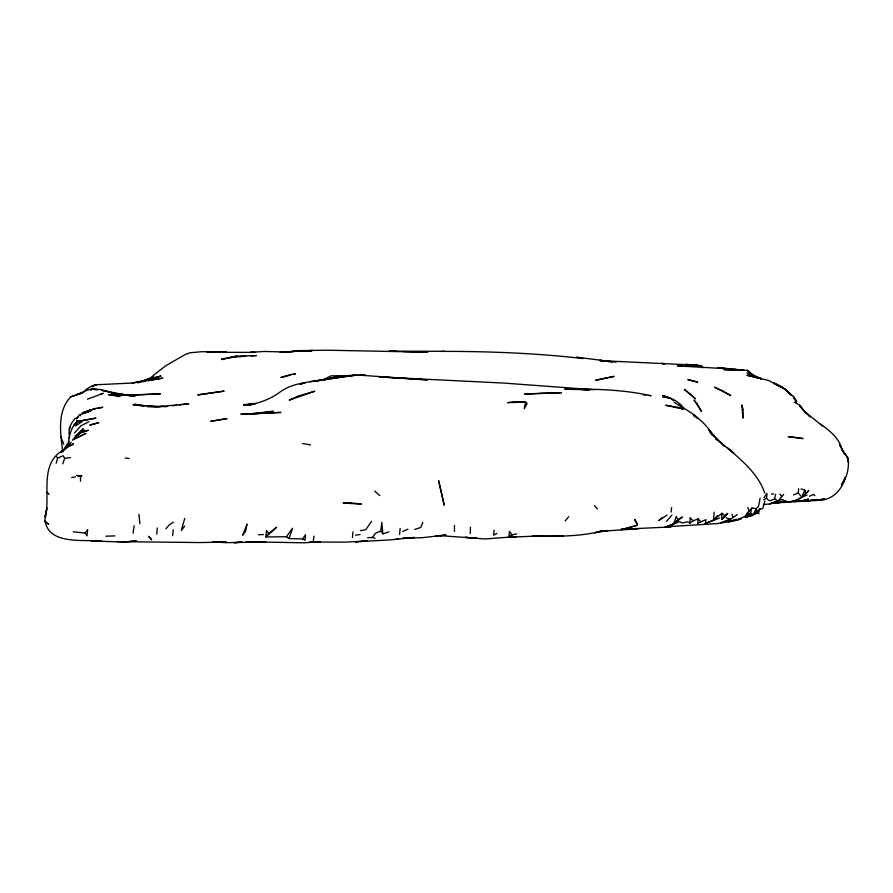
<?xml version="1.0" encoding="UTF-8"?>
<svg xmlns="http://www.w3.org/2000/svg" width="893" height="893" viewBox="0 0 893 893"><rect width="100%" height="100%" fill="white"/><g stroke="black" fill="none" stroke-linecap="round" stroke-linejoin="round"><path stroke-width="1.34" d="M69.308 438.296L69.408 432.971L69.42 434.009C68.058 427.97 71.63 422.623 75.258 418.17M470.276 533.523L470.421 527.25M638.093 528.957L621.204 529.292L669.683 526.993L677.977 519.704L682.297 517.025L673.78 523.867L665.486 527.037L679.785 521.635L682.018 522.985L687.755 521.847L689.932 523.052L690.133 517.639L693.068 520.876L698.125 518.866L700.771 521.825L705.995 519.659L705.269 523.51L719.579 518.029M721.656 519.514L721.957 513.241L724.993 515.953L727.695 513.386L721.656 519.514L724.993 515.953M698.125 518.866L697.701 523.465L700.771 521.825M714.154 512.191L713.429 520.173L705.269 523.51M800.63 495.782L798.253 493.025L798.666 488.717M129.742 541.225L136.651 541.08L124.83 542.051L91.041 540.979L101.489 541.002C82.915 539.372 47.407 545.31 44.918 519.38C51.347 496.307 38.008 463.4 63.972 449.771L60.88 452.249M156.721 534.159L157.324 527.93M172.662 535.633L173.231 529.783M352.422 537.385L352.958 531.871M399.562 534.427L400.153 528.388M494.097 530.129L493.595 535.186L496.854 533.512M775.649 494.287L774.588 498.964L770.279 500.783L768.348 500.203L766.54 498.104L767.009 493.438L763.928 497.714M671.156 512.113L671.614 507.592M68.236 444.848C68.962 436.454 70.77 427.513 77.155 421.507L95.73 418.147L77.155 421.507L73.46 425.816M68.415 443.564L68.739 440.986L68.426 443.386M382.863 533.88L380.753 531.011L381.836 522.327L382.863 533.88L388.913 531.927M313.309 541.024L314.035 536.124M133.046 533.244L134.173 525.709M760.11 498.194L758.447 506.632L756.159 508.608L753.536 514.468L745.443 517.56L751.951 514.055L750.6 512.95C743.635 517.014 737.183 521.289 728.677 521.769L736.825 519.313L728.666 521.847L720.751 522.93L730.541 519.257L737.328 514.547M750.6 512.95L751.85 508.039L756.159 508.608L756.862 511.689L753.536 514.468L745.253 517.036M184.751 518.409L181.279 530.565L184.739 526.055M56.181 463.21L57.665 458.042L63.124 455.765L64.676 458.321L62.789 463.858M302.649 538.925L305.54 534.684L304.993 540.187L302.649 538.925L289.031 538.579L292.569 528.243L286.407 536.76L265.891 536.927L266.505 530.565L268.748 533.355L265.891 536.927L276.663 527.25L268.748 533.355M673.78 523.867L676.325 516.511L677.977 519.704M756.862 511.689L759.932 508.977L753.536 514.468L758.313 513.107L759.932 508.977L762.722 508.653L764.866 501.051M422.813 522.416L420.759 527.462L414.732 529.46M69.33 428.852L70.179 426.977L69.33 428.841M801.066 488.951L804.839 490.101L801.49 497.479C793.285 503.139 782.994 502.379 773.528 502.748M77.602 422.043L75.738 425.961L81.922 421.686L77.602 422.043L76.686 420.547M63.068 450.853L67.288 443.966M371.611 521.322L365.717 529.672L360.437 530.654M85.148 533.065L87.648 529.538L87.023 535.9L85.148 533.065L73.304 531.815M367.57 537.698L372.403 537.463L375.585 533.244L380.753 531.011M565.236 520.932L568.662 516.723M70.826 396.816L82.536 392.831L70.826 396.816C56.616 411.617 60.579 433.674 62.767 452.048M751.85 508.039L746.146 515.015L749.171 510.684L747.754 507.637M83.708 392.384L86.364 389.192L92.225 385.854L96.243 384.76L130.311 383.142L162.727 378.141L148.004 380.775M763.415 504.534L769.487 504.009L778.138 501.006L783.652 494.387M75.425 436.777L72.523 440.171L85.929 433.384L76.385 437.838M666.513 521.345L671.927 515.049M717.392 515.596L713.429 520.173L721.957 513.241M150.895 378.163L153.228 375.473L165.774 365.75L185.599 354.298L190.187 352.768L202.019 351.686L226.387 352.11L215.492 352.277M165.886 528.768L169.335 524.816L173.521 522.193M74.454 433.005L80.872 425.861L88.965 421.675M90.907 390.141L92.805 388.187L91.142 389.772M807.082 495.035L801.49 497.479L808.891 490.491C803.019 496.553 795.909 502.435 786.878 501.609M77.691 435.103L79.466 433.362L77.613 435.003M76.608 475.456L81.743 475.846L80.448 477.074L80.56 481.227M65.423 447.706L71.25 442.269M661.914 517.873L658.811 520.541L667.06 515.049M60.724 452.316L69.632 445.663L73.248 444.245L69.185 445.92L73.204 443.888L69.074 446.165M77.512 435.204L84.299 430.437L75.235 435.996M78.45 417.053L76.307 418.828L79.399 414.932L90.718 410.914L83.161 413.347M87.28 412.354L90.104 410.278L86.989 412.198M64.72 449.09L69.632 445.663M689.932 523.052L693.068 520.876M322.753 379.971L330.845 375.875L354.722 375.518M784.757 389.482L780.962 386.368L773.494 382.773L781.185 387.238L768.527 380.463L746.872 375.272L761.093 378.532M763.593 499.79L766.54 498.104M745.867 517.371L751.951 514.055M402.732 531.491L407.956 529.147M697.02 365.516L701.385 365.65L685.824 364.4L697.053 365.092M153.674 376.433L143.159 381.01L160.818 376.12L131.896 383.465M809.482 496.207L813.724 494.465L814.796 495.593M793.52 494.878L798.253 493.025M784.869 501.073L777.435 502.67L786.13 500.973L769.509 503.875L782.301 499.41L784.869 501.073L777.423 502.882L773.505 502.949M512.08 534.907L508.988 536.079L509.434 531.324L512.08 534.907L516.712 533.847M87.436 399.216L103.253 393.311L100.15 394.405M221.52 359.578L236.768 356.095L256.358 355.593L251.078 355.883M82.725 412.745L95.183 408.469L102.751 407.275L97.761 408.391M741.302 518.587L736.658 520.094L741.302 518.587L740.788 518.264M138.125 382.55L141.898 381.4M138.024 382.595L142.847 381.132M82.524 392.864L76.686 394.55C83.529 392.083 90.427 387.272 97.996 389.716M144.13 380.775L160.818 376.12M669.683 526.993L672.831 526.189L664.995 526.87L716.365 523.622L720.74 523.052L730.541 519.257L726.109 517.817M290.236 375.205L280.871 377.516L289.656 374.747L295.583 373.877L292.915 374.547M325.923 379.335L338.235 376.399L356.061 375.082L317.651 380.708L325.923 379.335C310.273 382.26 292.647 382.371 279.464 392.462C269.016 399.975 256.637 404.473 243.722 404.998L255.577 403.614L243.744 404.73L251.558 404.775M310.072 381.657L324.36 379.592L338.235 376.399L350.547 375.797M91.51 409.787L95.261 408.949M358.071 541.627L355.447 541.805L389.605 539.93L414.486 537.463L402.687 538.278L422.277 537.698L445.998 535.007L440.093 535.655L476.94 538.267L474.362 538.055M224.712 358.461L221.553 359.153L236.768 356.095M745.309 517.136L752.732 515.54M395.454 539.472L398.356 538.914M228.195 357.725L245.809 356.173M137.299 382.695L139.978 382.215M142.657 381.735L145.325 381.255M324.36 379.592L356.084 374.926L427.412 379.916L417.801 379.313M71.686 477.532L75.458 476.895M77.97 476.482L81.743 475.846M286.664 352.199L295.985 350.67L327.229 350.201L427.758 352.188L402.989 351.541M289.12 352.266L295.862 351.239L280.123 352.266L287.959 352.088L264.574 351.474L250.33 352.311M355.548 535.153L360.058 534.527M358.115 375.484L364.958 374.591M164.345 406.817L167.058 406.482M172.461 405.802L176.524 405.288M179.236 404.953L188.702 403.759L158.217 406.739L147.178 406.471L156.387 406.761M64.676 458.321L70.536 457.618M158.63 406.784L163.642 406.36L147.2 406.304M600.129 531.156L608.033 530.554L594.727 532.797L602.73 530.833C579.992 536.838 556.239 536.447 532.909 536.113M360.694 541.448L367.246 540.991L345.837 542.118L310.362 542.04M309.871 350.514L312.583 350.369M600.074 531.346L634.175 529.024M246.289 414.017L240.853 414.274L280.96 412.41L246.736 414.173L273.28 411.26L258.535 413.437L249.013 413.883M207.143 352.277L255.007 352.378L251.368 352.411M131.985 395.097L160.439 393.858L127.878 395.164L119.528 394.94L131.985 395.097L115.945 394.047M258.423 534.751L263.424 534.539M795.819 501.419L793.185 501.52L805.274 501.185L798.454 501.319M563.148 535.912L543.591 536.18M441.756 351.384C488.906 351.317 536.28 353.17 583.051 358.539L576.666 357.211L616.192 362.178M105.865 536.191L114.862 535.9M786.633 501.911L805.475 501.207L816.827 499.511L805.319 501.129L816.738 500.46L824.708 498.863L816.749 500.348C831.182 501.174 841.943 490.726 845.291 477.309L841.429 485.066C847.29 477.398 849.098 467.776 848.238 458.332L841.798 449.346L844.733 454.124L839.654 444.814L841.809 448.788C838.873 437.749 829.385 430.504 820.578 424.142M532.931 535.945L543.625 535.755L508.307 537.273L516.444 536.581L484.687 538.97L465.309 537.329L470.477 537.742M309.838 541.895L320.274 541.716L304.535 542.799L246.01 541.772L265.757 541.962L226.387 542.687L212.501 541.928M440.093 535.655L440.963 535.644L435.817 535.666M117.229 541.604L199.039 542.553L226.442 542.118L212.512 541.772M444.368 351.295L389.225 351.172L397.474 351.396M243.767 404.54L251.569 404.708M582.013 389.515L588.788 389.794L564.789 389.214C593.611 388.768 622.823 389.482 651.075 395.733L648.497 395.454M582.035 389.37L590.15 389.783M413.671 379.067L379.335 376.935L503.797 383.075L594.225 389.772M158.217 406.739L133.012 404.741L142.032 405.802M731.836 369.166L747.43 370.349L756.65 377.672M693.448 365.025L599.795 360.593L605.32 361.241M771.396 493.874L773.729 494.097M682.799 366.398L677.441 365.862L736.279 369.311M115.03 394.025L134.966 396.291L115.856 393.657M731.367 368.809L717.86 367.737L732.16 369.255M643.34 394.896L645.918 395.175M608.077 361.565L612.23 362.056M96.69 389.75L92.827 389.281L100.63 389.515L115.844 393.724L101.847 390.308M101.847 390.386L127.42 395.253L112.451 393.132M125.221 457.942L129.206 458.578M144.633 405.891L134.397 404.228L143.327 405.857M302.493 443.52L310.563 444.904M604.929 361.274L599.828 360.192L603.668 361.14M372.403 537.463L375.093 538.233M758.403 377.203L747.073 373.185L754.261 376.556M778.138 501.006L774.588 498.964M761.416 378.822L759.083 377.739L761.026 379.034M674.103 402.218L683.882 408.503C678.825 401.705 671.313 397.05 662.706 396.693L670.386 398.155L662.773 396.057L670.375 398.211L673.668 400.711M683.882 408.503L681.113 406.728C694.553 414.017 706.631 423.829 714.344 437.246M794.301 402.163L800.05 405.377L803.477 410.278L799.693 405.902L809.962 417.009M785.137 389.259L780.951 386.49L785.349 389.181L791.209 395.465M758.313 513.107L758.961 513.531L758.291 512.95M286.407 536.76L289.031 538.579M79.644 415.267L80.415 415.825M44.65 521.356L48.657 524.336L44.762 520.954M374.636 491.083L379.838 495.582M717.559 440.372L715.628 438.63L733.756 453.142L727.75 448.141C742.239 460.866 758.592 474.272 764.776 493.226M697.734 418.739L693.47 414.519L694.609 416.964M724.346 446.478L709.165 430.326L713.585 436.32M806.357 413.459L803.678 410.68L822.442 426.006M594.381 505.762L597.417 508.921M701.206 365.728L703.025 367.626M679.897 404.172L683.871 408.469M790.26 394.438L785.036 389.381L793.62 396.604L796.489 402.017M56.527 456.68L57.665 458.042M747.43 370.349L749.004 372.392M796.802 401.404L793.33 396.905L796.444 402.062M47.318 492.277L49.048 494.543M779.857 494.019L781.554 496.341M711.743 434.858L709.31 430.013L710.973 433.462M845.861 454.983L847.446 458.276M60.824 436.51L63.738 444.245M731.959 514.212L732.963 517.404M701.239 365.695L701.831 367.76M804.839 490.101L805.709 493.304M847.97 459.37L848.261 462.116L848.238 458.332M138.917 514.268L139.866 523.778M454.448 525.397L454.492 531.447M743.065 409.485L742.943 418.158L741.837 404.875L743.065 409.485M525.575 402.096L524.236 408.726L527.149 403.591L525.575 402.096L513.698 401.761L507.626 402.676L525.575 402.096M247.026 524.236L245.564 531.368L242.65 535.22L247.026 524.236M46.894 508.095L45.096 516.846L46.894 508.095M78.997 432.938L75.827 436.644L83.228 428.785L78.997 432.938M84.299 430.437L80.147 432.67L84.266 430.471M297.827 396.258L289.276 400.131L314.782 391.223L297.827 396.258M90.818 409.932L82.223 413.102L90.818 409.965M85.427 431.062L81.464 432.525L88.396 430.259L85.427 431.062M96.243 384.76L92.213 386.178L96.265 384.76M305.317 382.572L300.227 384.325L305.317 382.572M808.332 499.154L801.099 501.207L808.332 499.154M637.39 525.24L621.316 529.683L637.39 525.24L636.631 522.26L634.566 519.302L637.39 525.24M93.932 423.963L89.769 425.124L98.71 422.746L93.932 423.963M601.67 378.956L595.575 380.306L614.138 376.355L601.67 378.956M226.844 418.627L210.681 421.34L226.844 418.627M213.661 392.585L197.733 394.918L224.154 391.123L213.661 392.585M111.357 394.371L108.399 394.728L120.053 396.525L111.357 394.371M785.315 502.022L777.446 502.625L785.315 502.022M242.07 542.174L234.2 542.654L242.07 542.174M541.884 393.288L524.582 394.047L561.485 392.708L541.884 393.288M350.056 502.77L343.146 503.06L361.453 504.11L350.056 502.77M304.714 350.715L295.985 350.67L311.791 350.916L304.714 350.715M743.568 370.16L723.977 369.624L743.556 370.227M696.953 366.119L685.322 365.159L696.953 366.152M795.674 437.503L788.229 436.655L803.064 438.575L795.674 437.503M677.307 407.264L665.776 405.277L683.357 409.15L677.307 407.264M664.604 363.875L662.048 363.373L664.604 363.897M691.662 380.563L687.8 379.625L697.734 382.171L691.662 380.563M670.375 398.211L662.818 395.543L670.375 398.256M722.906 391L714.512 387.171L730.809 395.632L722.906 391M777.356 385.374L773.528 382.505L777.356 385.352M691.394 395.019L684.339 389.404L695.491 398.825L691.394 395.019M150.861 538.457L148.618 536.336L151.598 539.874L150.861 538.457M697.388 404.25L694.051 400.031L701.496 411.494L697.388 404.261M444.167 504.958L438.697 480.97L444.167 504.958"/></g></svg>
